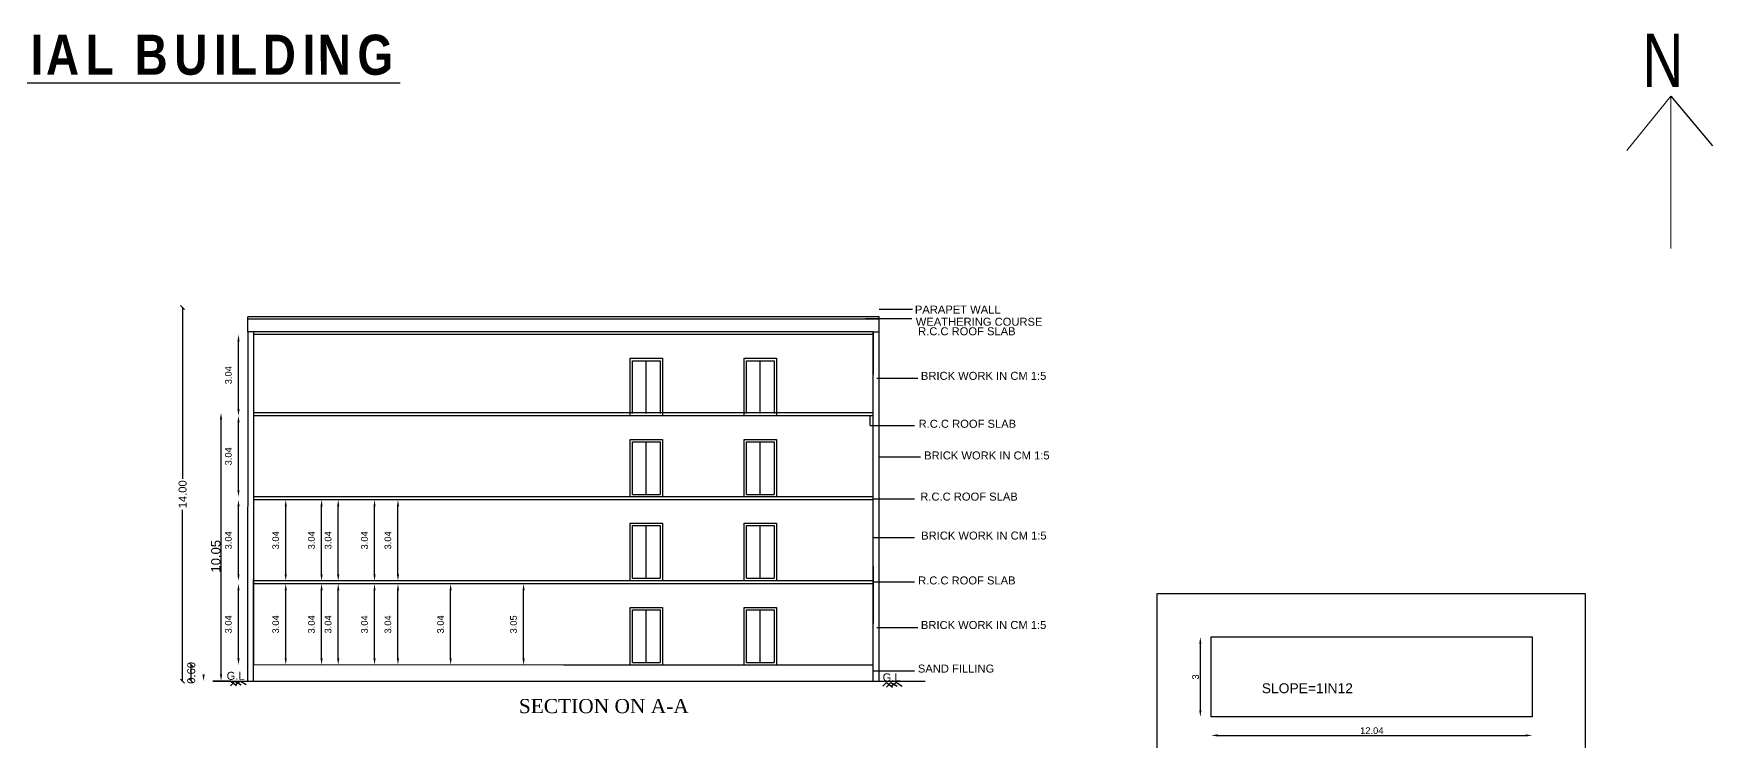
# Model space of a CAD drawing. Header units: metres. Extents: x -56 to 205, y -186 to -77.
# Drawn here: x 10.4 to 73.4, y -103.2 to -76.7 of the extents above; entities that cross this region are included whole.
import ezdxf
from ezdxf.enums import TextEntityAlignment as Align

# ---------------------------------------------------------------- set-up
doc = ezdxf.new("R2010")
doc.units = ezdxf.units.M
for name, color, linetype, lineweight in [('BLK_1_DA_RAMP_1', 1, 'Continuous', 0), ('BLK_1_FLR_0_STILT_HEIGHT', 7, 'Continuous', 0), ('BLK_1_FLR_0_STILT_PARKING', 7, 'Continuous', 0), ('NORTH_DIRECTION', 7, 'Continuous', 0), ('OTHRS', 3, 'Continuous', 25)]:
    doc.layers.add(name, color=color, linetype=linetype, lineweight=lineweight)
for name, color, linetype in [('BLK_1_FLR_0_REGULAR_ROOM_1', 117, 'Continuous'), ('BLK_1_FLR_0_WATER_CLOSET', 30, 'Continuous'), ('BLK_1_FLR_1_REGULAR_ROOM_1', 2, 'Continuous'), ('BLK_1_FLR_1_WATER_CLOSET', 223, 'Continuous'), ('BLK_1_HT_OF_BLDG', 5, 'Continuous'), ('BLK_1_PLINTH_HEIGHT', 7, 'Continuous'), ('BLK_n_FLR_i_EXISTING_STILT_PARKING_DEDUCT', 147, 'Continuous')]:
    doc.layers.add(name, color=color, linetype=linetype)
doc.styles.add('ANAND', font='times.ttf')
doc.styles.get("Standard").update_dxf_attribs({"font": 'arial.ttf', "height": 0.25})
doc.styles.add('style 1', font='arial.ttf')
doc.styles.add('USA TEXT', font='GOTHIC.TTF', dxfattribs={"width": 0.8})
doc.dimstyles.new('11', dxfattribs={"dimtxt": 0.3, "dimasz": 0.15, "dimexe": 0.18, "dimexo": 0.0625, "dimgap": 0.09, "dimtad": 0, "dimzin": 0, "dimdsep": 46, "dimtxsty": 'style 1', "dimblk": 'OBLIQUE', "dimcen": 0, "dimse1": 1, "dimse2": 1, "dimadec": 0, "dimazin": 0, "dimtfac": 1, "dimtofl": 0, "dimtmove": 0, "dimatfit": 3, "dimfxl": 0, "dimtolj": 1, "dimtzin": 0, "dimarcsym": 0})
doc.dimstyles.new('ISO-25', dxfattribs={"dimtxt": 0.5, "dimasz": 0.45, "dimexe": 1.25, "dimexo": 0.625, "dimgap": 0.25, "dimtad": 1, "dimdsep": 46, "dimtxsty": 'Standard', "dimcen": 2.5, "dimse1": 1, "dimse2": 1, "dimadec": 0, "dimazin": 0, "dimtfac": 1, "dimtmove": 0, "dimatfit": 3, "dimfxl": 0, "dimarcsym": 0})

# ---------------------------------------------------------------- blocks, each defined once
blk = doc.blocks.new('*D76')
at = {"color": 0, "lineweight": -2, "ltscale": 30}
blk.add_line((18.088, -100.106), (18.088, -97.566), dxfattribs=at)
at = {"color": 0, "ltscale": 30}
for points in [[(18.047, -97.566), (18.13, -97.566), (18.088, -97.316)], [(18.047, -100.106), (18.13, -100.106), (18.088, -100.356)]]:
    blk.add_solid(points, dxfattribs=at)
at = {"layer": 'DEFPOINTS', "color": 0, "ltscale": 30}
for p in [(18.088, -97.316), (19.177, -97.316), (19.177, -100.356)]:
    blk.add_point(p, dxfattribs=at)
at = {"color": 0, "ltscale": 30, "insert": (17.71, -98.836), "char_height": 0.25, "attachment_point": 5, "rotation": 90}
blk.add_mtext('3.04', dxfattribs=at)
blk = doc.blocks.new('*D77')
at = {"color": 0, "lineweight": -2, "ltscale": 30}
blk.add_line((18.088, -96.956), (18.088, -94.416), dxfattribs=at)
at = {"color": 0, "ltscale": 30}
for points in [[(18.047, -94.416), (18.13, -94.416), (18.088, -94.166)], [(18.047, -96.956), (18.13, -96.956), (18.088, -97.206)]]:
    blk.add_solid(points, dxfattribs=at)
at = {"layer": 'DEFPOINTS', "color": 0, "ltscale": 30}
for p in [(18.088, -94.166), (18.652, -94.166), (18.652, -97.206)]:
    blk.add_point(p, dxfattribs=at)
at = {"color": 0, "ltscale": 30, "insert": (17.71, -95.686), "char_height": 0.25, "attachment_point": 5, "rotation": 90}
blk.add_mtext('3.04', dxfattribs=at)
blk = doc.blocks.new('*D78')
at = {"color": 0, "lineweight": -2, "ltscale": 30}
blk.add_line((18.088, -93.806), (18.088, -91.266), dxfattribs=at)
at = {"color": 0, "ltscale": 30}
for points in [[(18.047, -91.266), (18.13, -91.266), (18.088, -91.016)], [(18.047, -93.806), (18.13, -93.806), (18.088, -94.056)]]:
    blk.add_solid(points, dxfattribs=at)
at = {"layer": 'DEFPOINTS', "color": 0, "ltscale": 30}
for p in [(18.088, -91.016), (18.652, -91.016), (18.652, -94.056)]:
    blk.add_point(p, dxfattribs=at)
at = {"color": 0, "ltscale": 30, "insert": (17.71, -92.536), "char_height": 0.25, "attachment_point": 5, "rotation": 90}
blk.add_mtext('3.04', dxfattribs=at)
blk = doc.blocks.new('_Oblique')
at = {"layer": 'OTHRS', "color": 0, "lineweight": -2}
blk.add_line((-0.5, -0.5), (0.5, 0.5), dxfattribs=at)
blk = doc.blocks.new('*D81')
at = {"layer": 'BLK_1_PLINTH_HEIGHT', "color": 7, "lineweight": -2}
blk.add_line((16.317, -100.958), (16.318, -100.354), dxfattribs=at)
at = {"layer": 'DEFPOINTS', "color": 0}
for p in [(16.318, -100.354), (19.722, -100.357), (19.722, -100.96)]:
    blk.add_point(p, dxfattribs=at)
at = {"layer": 'BLK_1_PLINTH_HEIGHT', "color": 7, "lineweight": -2, "xscale": 0.15, "yscale": 0.15, "zscale": 0.15}
for p, rotation in [((16.318, -100.354), 89.96120106524376), ((16.317, -100.958), 269.9612010652438)]:
    blk.add_blockref('_Oblique', p, dxfattribs=dict(at, rotation=rotation))
at = {"layer": 'BLK_1_PLINTH_HEIGHT', "color": 7, "lineweight": 20, "insert": (16.318, -100.656), "char_height": 0.3, "attachment_point": 5, "rotation": 89.9612, "style": 'style 1'}
blk.add_mtext('\\A1;0.60', dxfattribs=at)
blk = doc.blocks.new('*D82')
at = {"layer": 'BLK_1_FLR_0_REGULAR_ROOM_1', "color": 2, "lineweight": -2, "ltscale": 30}
blk.add_line((19.86, -100.107), (19.86, -97.566), dxfattribs=at)
at = {"layer": 'BLK_1_FLR_0_REGULAR_ROOM_1', "color": 2, "ltscale": 30}
for points in [[(19.819, -97.566), (19.902, -97.566), (19.86, -97.316)], [(19.819, -100.107), (19.902, -100.107), (19.86, -100.357)]]:
    blk.add_solid(points, dxfattribs=at)
at = {"layer": 'DEFPOINTS', "color": 0, "ltscale": 30}
for p in [(19.86, -97.316), (19.956, -97.316), (19.956, -100.357)]:
    blk.add_point(p, dxfattribs=at)
at = {"layer": 'BLK_1_FLR_0_REGULAR_ROOM_1', "color": 2, "ltscale": 30, "insert": (19.483, -98.836), "char_height": 0.25, "attachment_point": 5, "rotation": 90}
blk.add_mtext('3.04', dxfattribs=at)
blk = doc.blocks.new('*D83')
at = {"layer": 'BLK_1_FLR_0_WATER_CLOSET', "color": 1, "lineweight": -2, "ltscale": 30}
blk.add_line((21.203, -100.108), (21.203, -97.566), dxfattribs=at)
at = {"layer": 'BLK_1_FLR_0_WATER_CLOSET', "color": 1, "ltscale": 30}
for points in [[(21.161, -97.566), (21.245, -97.566), (21.203, -97.316)], [(21.161, -100.108), (21.245, -100.108), (21.203, -100.358)]]:
    blk.add_solid(points, dxfattribs=at)
at = {"layer": 'DEFPOINTS', "color": 0, "ltscale": 30}
for p in [(21.078, -97.316), (21.203, -97.316), (21.078, -100.358)]:
    blk.add_point(p, dxfattribs=at)
at = {"layer": 'BLK_1_FLR_0_WATER_CLOSET', "color": 1, "ltscale": 30, "insert": (20.825, -98.837), "char_height": 0.25, "attachment_point": 5, "rotation": 90}
blk.add_mtext('3.04', dxfattribs=at)
blk = doc.blocks.new('*D84')
at = {"layer": 'BLK_1_FLR_0_WATER_CLOSET', "color": 1, "lineweight": -2, "ltscale": 30}
blk.add_line((21.828, -100.108), (21.828, -97.566), dxfattribs=at)
at = {"layer": 'BLK_1_FLR_0_WATER_CLOSET', "color": 1, "ltscale": 30}
for points in [[(21.786, -97.566), (21.87, -97.566), (21.828, -97.316)], [(21.786, -100.108), (21.87, -100.108), (21.828, -100.358)]]:
    blk.add_solid(points, dxfattribs=at)
at = {"layer": 'DEFPOINTS', "color": 0, "ltscale": 30}
for p in [(21.574, -97.316), (21.828, -97.316), (21.574, -100.358)]:
    blk.add_point(p, dxfattribs=at)
at = {"layer": 'BLK_1_FLR_0_WATER_CLOSET', "color": 1, "ltscale": 30, "insert": (21.45, -98.837), "char_height": 0.25, "attachment_point": 5, "rotation": 90}
blk.add_mtext('3.04', dxfattribs=at)
blk = doc.blocks.new('*D85')
at = {"layer": 'BLK_1_FLR_0_WATER_CLOSET', "color": 2, "lineweight": -2, "ltscale": 30}
blk.add_line((23.19, -100.109), (23.19, -97.566), dxfattribs=at)
at = {"layer": 'BLK_1_FLR_0_WATER_CLOSET', "color": 2, "ltscale": 30}
for points in [[(23.148, -97.566), (23.231, -97.566), (23.19, -97.316)], [(23.148, -100.109), (23.231, -100.109), (23.19, -100.359)]]:
    blk.add_solid(points, dxfattribs=at)
at = {"layer": 'DEFPOINTS', "color": 0, "ltscale": 30}
for p in [(22.803, -97.316), (23.19, -97.316), (22.803, -100.359)]:
    blk.add_point(p, dxfattribs=at)
at = {"layer": 'BLK_1_FLR_0_WATER_CLOSET', "color": 2, "ltscale": 30, "insert": (22.812, -98.838), "char_height": 0.25, "attachment_point": 5, "rotation": 90}
blk.add_mtext('3.04', dxfattribs=at)
blk = doc.blocks.new('*D86')
at = {"layer": 'BLK_1_FLR_0_WATER_CLOSET', "color": 2, "lineweight": -2, "ltscale": 30}
blk.add_line((24.068, -100.109), (24.068, -97.566), dxfattribs=at)
at = {"layer": 'BLK_1_FLR_0_WATER_CLOSET', "color": 2, "ltscale": 30}
for points in [[(24.027, -97.566), (24.11, -97.566), (24.068, -97.316)], [(24.027, -100.109), (24.11, -100.109), (24.068, -100.359)]]:
    blk.add_solid(points, dxfattribs=at)
at = {"layer": 'DEFPOINTS', "color": 0, "ltscale": 30}
for p in [(23.805, -97.316), (24.068, -97.316), (23.805, -100.359)]:
    blk.add_point(p, dxfattribs=at)
at = {"layer": 'BLK_1_FLR_0_WATER_CLOSET', "color": 2, "ltscale": 30, "insert": (23.691, -98.838), "char_height": 0.25, "attachment_point": 5, "rotation": 90}
blk.add_mtext('3.04', dxfattribs=at)
blk = doc.blocks.new('*D89')
at = {"layer": 'BLK_1_FLR_1_REGULAR_ROOM_1', "color": 2, "lineweight": -2, "ltscale": 30}
blk.add_line((19.86, -96.956), (19.86, -94.415), dxfattribs=at)
at = {"layer": 'BLK_1_FLR_1_REGULAR_ROOM_1', "color": 2, "ltscale": 30}
for points in [[(19.819, -94.415), (19.902, -94.415), (19.86, -94.165)], [(19.819, -96.956), (19.902, -96.956), (19.86, -97.206)]]:
    blk.add_solid(points, dxfattribs=at)
at = {"layer": 'DEFPOINTS', "color": 0, "ltscale": 30}
for p in [(19.86, -94.165), (19.956, -94.165), (19.956, -97.206)]:
    blk.add_point(p, dxfattribs=at)
at = {"layer": 'BLK_1_FLR_1_REGULAR_ROOM_1', "color": 2, "ltscale": 30, "insert": (19.483, -95.685), "char_height": 0.25, "attachment_point": 5, "rotation": 90}
blk.add_mtext('3.04', dxfattribs=at)
blk = doc.blocks.new('*D90')
at = {"layer": 'BLK_1_FLR_1_WATER_CLOSET', "color": 1, "lineweight": -2, "ltscale": 30}
blk.add_line((21.203, -96.957), (21.203, -94.415), dxfattribs=at)
at = {"layer": 'BLK_1_FLR_1_WATER_CLOSET', "color": 1, "ltscale": 30}
for points in [[(21.161, -94.415), (21.245, -94.415), (21.203, -94.165)], [(21.161, -96.957), (21.245, -96.957), (21.203, -97.207)]]:
    blk.add_solid(points, dxfattribs=at)
at = {"layer": 'DEFPOINTS', "color": 0, "ltscale": 30}
for p in [(21.078, -94.165), (21.203, -94.165), (21.078, -97.207)]:
    blk.add_point(p, dxfattribs=at)
at = {"layer": 'BLK_1_FLR_1_WATER_CLOSET', "color": 1, "ltscale": 30, "insert": (20.825, -95.686), "char_height": 0.25, "attachment_point": 5, "rotation": 90}
blk.add_mtext('3.04', dxfattribs=at)
blk = doc.blocks.new('*D91')
at = {"layer": 'BLK_1_FLR_1_WATER_CLOSET', "color": 1, "lineweight": -2, "ltscale": 30}
blk.add_line((21.828, -96.957), (21.828, -94.415), dxfattribs=at)
at = {"layer": 'BLK_1_FLR_1_WATER_CLOSET', "color": 1, "ltscale": 30}
for points in [[(21.786, -94.415), (21.87, -94.415), (21.828, -94.165)], [(21.786, -96.957), (21.87, -96.957), (21.828, -97.207)]]:
    blk.add_solid(points, dxfattribs=at)
at = {"layer": 'DEFPOINTS', "color": 0, "ltscale": 30}
for p in [(21.574, -94.165), (21.828, -94.165), (21.574, -97.207)]:
    blk.add_point(p, dxfattribs=at)
at = {"layer": 'BLK_1_FLR_1_WATER_CLOSET', "color": 1, "ltscale": 30, "insert": (21.45, -95.686), "char_height": 0.25, "attachment_point": 5, "rotation": 90}
blk.add_mtext('3.04', dxfattribs=at)
blk = doc.blocks.new('*D87')
at = {"layer": 'BLK_1_FLR_1_WATER_CLOSET', "color": 2, "lineweight": -2, "ltscale": 30}
blk.add_line((23.19, -96.958), (23.19, -94.415), dxfattribs=at)
at = {"layer": 'BLK_1_FLR_1_WATER_CLOSET', "color": 2, "ltscale": 30}
for points in [[(23.148, -94.415), (23.231, -94.415), (23.19, -94.165)], [(23.148, -96.958), (23.231, -96.958), (23.19, -97.208)]]:
    blk.add_solid(points, dxfattribs=at)
at = {"layer": 'DEFPOINTS', "color": 0, "ltscale": 30}
for p in [(22.803, -94.165), (23.19, -94.165), (22.803, -97.208)]:
    blk.add_point(p, dxfattribs=at)
at = {"layer": 'BLK_1_FLR_1_WATER_CLOSET', "color": 2, "ltscale": 30, "insert": (22.812, -95.687), "char_height": 0.25, "attachment_point": 5, "rotation": 90}
blk.add_mtext('3.04', dxfattribs=at)
blk = doc.blocks.new('*D88')
at = {"layer": 'BLK_1_FLR_1_WATER_CLOSET', "color": 2, "lineweight": -2, "ltscale": 30}
blk.add_line((24.068, -96.958), (24.068, -94.415), dxfattribs=at)
at = {"layer": 'BLK_1_FLR_1_WATER_CLOSET', "color": 2, "ltscale": 30}
for points in [[(24.027, -94.415), (24.11, -94.415), (24.068, -94.165)], [(24.027, -96.958), (24.11, -96.958), (24.068, -97.208)]]:
    blk.add_solid(points, dxfattribs=at)
at = {"layer": 'DEFPOINTS', "color": 0, "ltscale": 30}
for p in [(23.805, -94.165), (24.068, -94.165), (23.805, -97.208)]:
    blk.add_point(p, dxfattribs=at)
at = {"layer": 'BLK_1_FLR_1_WATER_CLOSET', "color": 2, "ltscale": 30, "insert": (23.691, -95.687), "char_height": 0.25, "attachment_point": 5, "rotation": 90}
blk.add_mtext('3.04', dxfattribs=at)
blk = doc.blocks.new('*D116')
at = {"layer": 'BLK_1_FLR_0_STILT_HEIGHT', "color": 201, "lineweight": -2, "ltscale": 30}
blk.add_line((28.778, -100.113), (28.778, -97.566), dxfattribs=at)
at = {"layer": 'BLK_1_FLR_0_STILT_HEIGHT', "color": 201, "ltscale": 30}
for points in [[(28.736, -97.566), (28.82, -97.566), (28.778, -97.316)], [(28.736, -100.113), (28.82, -100.113), (28.778, -100.363)]]:
    blk.add_solid(points, dxfattribs=at)
at = {"layer": 'DEFPOINTS', "color": 0, "ltscale": 30}
for p in [(28.778, -97.316), (28.984, -97.316), (28.984, -100.363)]:
    blk.add_point(p, dxfattribs=at)
at = {"layer": 'BLK_1_FLR_0_STILT_HEIGHT', "color": 201, "ltscale": 30, "insert": (28.4, -98.839), "char_height": 0.25, "attachment_point": 5, "rotation": 90}
blk.add_mtext('3.05', dxfattribs=at)
blk = doc.blocks.new('*D117')
at = {"layer": 'BLK_1_DA_RAMP_1', "color": 1, "lineweight": -2, "ltscale": 30}
blk.add_line((54.813, -103), (66.353, -103), dxfattribs=at)
at = {"layer": 'BLK_1_DA_RAMP_1', "color": 1, "ltscale": 30}
for points in [[(54.813, -102.958), (54.813, -103.041), (54.563, -103)], [(66.353, -102.958), (66.353, -103.041), (66.603, -103)]]:
    blk.add_solid(points, dxfattribs=at)
at = {"layer": 'DEFPOINTS', "color": 0, "ltscale": 30}
for p in [(54.563, -102.308), (66.603, -102.308), (66.603, -103)]:
    blk.add_point(p, dxfattribs=at)
at = {"layer": 'BLK_1_DA_RAMP_1', "color": 1, "ltscale": 30, "insert": (60.583, -102.822), "char_height": 0.25, "attachment_point": 5}
blk.add_mtext('12.04', dxfattribs=at)
blk = doc.blocks.new('*D118')
at = {"layer": 'BLK_1_DA_RAMP_1', "color": 2, "lineweight": -2, "ltscale": 30}
blk.add_line((54.154, -102.058), (54.154, -99.558), dxfattribs=at)
at = {"layer": 'BLK_1_DA_RAMP_1', "color": 2, "ltscale": 30}
for points in [[(54.113, -99.558), (54.196, -99.558), (54.154, -99.308)], [(54.113, -102.058), (54.196, -102.058), (54.154, -102.308)]]:
    blk.add_solid(points, dxfattribs=at)
at = {"layer": 'DEFPOINTS', "color": 0, "ltscale": 30}
for p in [(54.154, -99.308), (54.563, -99.308), (54.563, -102.308)]:
    blk.add_point(p, dxfattribs=at)
at = {"layer": 'BLK_1_DA_RAMP_1', "color": 2, "ltscale": 30, "insert": (53.977, -100.808), "char_height": 0.25, "attachment_point": 5, "rotation": 90}
blk.add_mtext('3', dxfattribs=at)
blk = doc.blocks.new('*D130')
at = {"color": 0, "lineweight": -2, "ltscale": 30}
blk.add_line((18.088, -93.806), (18.088, -91.266), dxfattribs=at)
at = {"color": 0, "ltscale": 30}
for points in [[(18.047, -91.266), (18.13, -91.266), (18.088, -91.016)], [(18.047, -93.806), (18.13, -93.806), (18.088, -94.056)]]:
    blk.add_solid(points, dxfattribs=at)
at = {"layer": 'DEFPOINTS', "color": 0, "ltscale": 30}
for p in [(18.088, -91.016), (18.652, -91.016), (18.652, -94.056)]:
    blk.add_point(p, dxfattribs=at)
at = {"color": 0, "ltscale": 30, "insert": (17.71, -92.536), "char_height": 0.25, "attachment_point": 5, "rotation": 90}
blk.add_mtext('3.04', dxfattribs=at)
blk = doc.blocks.new('*D131')
at = {"color": 0, "lineweight": -2, "ltscale": 30}
blk.add_line((18.088, -90.766), (18.088, -88.226), dxfattribs=at)
at = {"color": 0, "ltscale": 30}
for points in [[(18.047, -88.226), (18.13, -88.226), (18.088, -87.976)], [(18.047, -90.766), (18.13, -90.766), (18.088, -91.016)]]:
    blk.add_solid(points, dxfattribs=at)
at = {"layer": 'DEFPOINTS', "color": 0, "ltscale": 30}
for p in [(18.088, -87.976), (18.652, -87.976), (18.652, -91.016)]:
    blk.add_point(p, dxfattribs=at)
at = {"color": 0, "ltscale": 30, "insert": (17.71, -89.496), "char_height": 0.25, "attachment_point": 5, "rotation": 90}
blk.add_mtext('3.04', dxfattribs=at)
blk = doc.blocks.new('*D142')
at = {"layer": 'BLK_1_FLR_0_STILT_PARKING', "color": 13, "lineweight": -2, "ltscale": 30}
blk.add_line((26.043, -100.107), (26.043, -97.566), dxfattribs=at)
at = {"layer": 'BLK_1_FLR_0_STILT_PARKING', "color": 13, "ltscale": 30}
for points in [[(26.002, -97.566), (26.085, -97.566), (26.043, -97.316)], [(26.002, -100.107), (26.085, -100.107), (26.043, -100.357)]]:
    blk.add_solid(points, dxfattribs=at)
at = {"layer": 'DEFPOINTS', "color": 0, "ltscale": 30}
for p in [(26.043, -97.316), (26.139, -97.316), (26.139, -100.357)]:
    blk.add_point(p, dxfattribs=at)
at = {"layer": 'BLK_1_FLR_0_STILT_PARKING', "color": 13, "ltscale": 30, "insert": (25.666, -98.836), "char_height": 0.25, "attachment_point": 5, "rotation": 90}
blk.add_mtext('3.04', dxfattribs=at)
blk = doc.blocks.new('*D159')
at = {"layer": 'BLK_1_HT_OF_BLDG', "color": 5, "lineweight": -2}
for p, q in [((15.993, -86.96), (15.993, -93.379)), ((15.993, -100.96), (15.993, -94.542))]:
    blk.add_line(p, q, dxfattribs=at)
at = {"layer": 'DEFPOINTS', "color": 0}
for p in [(15.993, -86.96), (17.124, -86.96), (18.652, -100.96)]:
    blk.add_point(p, dxfattribs=at)
at = {"layer": 'BLK_1_HT_OF_BLDG', "color": 5, "lineweight": -2, "xscale": 0.15, "yscale": 0.15, "zscale": 0.15}
for p, rotation in [((15.993, -86.96), 90), ((15.993, -100.96), 270)]:
    blk.add_blockref('_Oblique', p, dxfattribs=dict(at, rotation=rotation))
at = {"layer": 'BLK_1_HT_OF_BLDG', "color": 5, "lineweight": 20, "insert": (15.993, -93.96), "char_height": 0.3, "attachment_point": 5, "rotation": 90, "style": 'style 1'}
blk.add_mtext('\\A1;14.00', dxfattribs=at)

msp = doc.modelspace()

# ---------------------------------------------------------------- linework, layer by layer
at = {"color": 7}
for p, q in [((71.79233, -79.03014), (73.35492, -80.89511)), ((18.43967, -87.86566), (18.4256, -100.96026)), ((18.65216, -87.86589), (18.65216, -100.35586)), ((41.89153, -91.62026), (41.89153, -87.86589)), ((41.89153, -88.47026), (41.89153, -87.86589)), ((42.11153, -91.62026), (42.11153, -87.86808)), ((42.11153, -88.47026), (42.11153, -87.86808)), ((42.11153, -88.47026), (42.11153, -87.86808)), ((42.11153, -91.62026), (42.11153, -88.04044)), ((41.89153, -100.96026), (41.89153, -90.21562)), ((42.11153, -100.96026), (42.11153, -90.21562)), ((18.65216, -100.96026), (18.65216, -97.15006)), ((42.11153, -100.96026), (42.11153, -97.38044)), ((17.12413, -100.96026), (22.31909, -100.96026)), ((17.8006, -100.96026), (17.12413, -100.96026)), ((17.7827, -100.96026), (18.01035, -101.12657)), ((17.95117, -100.96026), (17.7827, -101.1359))]:
    msp.add_line(p, q, dxfattribs=at)
at = {"color": 4, "ltscale": 30}
for p, q in [((18.43967, -87.86566), (18.43966, -87.30804)), ((42.11153, -87.86808), (42.11152, -87.30768)), ((18.65216, -87.86589), (18.43967, -87.86566)), ((41.89153, -87.86808), (42.11153, -87.86808))]:
    msp.add_line(p, q, dxfattribs=at)
at = {"color": 0}
for p, q in [((41.59883, -87.37446), (43.33091, -87.37446)), ((42.11153, -87.015), (43.36468, -87.015)), ((41.89153, -87.86589), (18.65216, -87.86589)), ((41.89153, -87.86589), (18.65216, -87.86589)), ((41.89153, -87.86589), (18.65216, -87.86589)), ((41.89153, -87.86589), (18.65216, -87.86589)), ((41.89153, -87.97589), (18.65216, -87.97589)), ((41.89153, -87.97589), (18.65216, -87.97589)), ((41.89153, -87.97589), (18.65216, -87.97589)), ((41.89153, -87.97589), (18.65216, -87.97589)), ((41.89153, -87.86589), (41.89153, -89.46853)), ((32.77421, -88.86124), (33.98421, -88.86124)), ((32.77421, -91.01589), (32.77421, -88.86124)), ((32.86421, -88.95124), (33.89421, -88.95124)), ((32.86421, -90.92589), (32.86421, -88.95124)), ((33.37921, -90.92589), (33.37921, -88.95124)), ((33.89421, -88.95124), (33.89421, -90.92589)), ((37.04865, -88.86124), (38.25865, -88.86124)), ((37.04865, -91.01589), (37.04865, -88.86124)), ((37.13865, -88.95124), (38.16865, -88.95124)), ((37.13865, -90.92589), (37.13865, -88.95124)), ((37.65365, -90.92589), (37.65365, -88.95124)), ((38.16865, -88.95124), (38.16865, -90.92589)), ((42.01959, -89.60891), (43.56279, -89.60891)), ((41.89153, -90.90589), (18.65216, -90.90589)), ((41.89153, -90.90589), (18.65216, -90.90589)), ((41.89153, -90.90589), (18.65216, -90.90589)), ((41.89153, -91.01589), (18.65216, -91.01589)), ((41.89153, -91.01589), (18.65216, -91.01589)), ((41.89153, -91.01589), (18.65216, -91.01589)), ((41.89153, -91.01589), (18.65216, -91.01589)), ((32.77421, -91.90124), (33.98421, -91.90124)), ((32.77421, -94.05589), (32.77421, -91.90124)), ((37.04865, -91.90124), (38.25865, -91.90124)), ((37.04865, -94.05589), (37.04865, -91.90124)), ((41.77529, -91.38305), (43.43473, -91.38305)), ((32.86421, -91.99124), (33.89421, -91.99124)), ((32.86421, -93.96589), (32.86421, -91.99124)), ((33.37921, -93.96589), (33.37921, -91.99124)), ((33.89421, -91.99124), (33.89421, -93.96589)), ((37.13865, -91.99124), (38.16865, -91.99124)), ((37.13865, -93.96589), (37.13865, -91.99124)), ((37.65365, -93.96589), (37.65365, -91.99124)), ((38.16865, -91.99124), (38.16865, -93.96589)), ((42.11153, -92.55213), (43.65473, -92.55213)), ((41.89153, -94.05589), (18.65216, -94.05589)), ((41.89153, -94.16589), (18.65216, -94.16589)), ((41.89153, -94.13612), (43.43473, -94.13612)), ((32.77421, -95.04273), (33.98421, -95.04273)), ((32.77421, -97.19738), (32.77421, -95.04273)), ((37.04865, -95.04272), (38.25865, -95.04272)), ((37.04865, -97.19737), (37.04865, -95.04272)), ((32.86421, -95.13273), (33.89421, -95.13273)), ((32.86421, -97.10738), (32.86421, -95.13273)), ((33.37921, -97.10738), (33.37921, -95.13273)), ((33.89421, -95.13273), (33.89421, -97.10738)), ((37.13865, -95.13272), (38.16865, -95.13272)), ((37.13865, -97.10737), (37.13865, -95.13272)), ((37.65365, -97.10737), (37.65365, -95.13272)), ((38.16865, -95.13272), (38.16865, -97.10737)), ((41.89153, -95.57767), (43.43473, -95.57767)), ((41.89153, -96.65387), (41.89153, -98.80853)), ((41.89153, -97.20589), (18.65216, -97.20589)), ((41.89153, -97.20589), (18.65216, -97.20589)), ((41.89153, -97.31589), (18.65216, -97.31589)), ((41.89153, -97.31589), (18.65216, -97.31589)), ((41.89153, -97.23574), (43.43473, -97.23574)), ((32.77421, -98.20124), (33.98421, -98.20124)), ((32.77421, -100.35589), (32.77421, -98.20124)), ((37.04865, -98.20124), (38.25865, -98.20124)), ((37.04865, -100.35589), (37.04865, -98.20124)), ((32.86421, -98.29124), (33.89421, -98.29124)), ((32.86421, -100.26589), (32.86421, -98.29124)), ((33.37921, -100.26589), (33.37921, -98.29124)), ((33.89421, -98.29124), (33.89421, -100.26589)), ((37.13865, -98.29124), (38.16865, -98.29124)), ((37.13865, -100.26589), (37.13865, -98.29124)), ((37.65365, -100.26589), (37.65365, -98.29124)), ((38.16865, -98.29124), (38.16865, -100.26589)), ((42.01959, -98.94891), (43.56279, -98.94891)), ((41.89153, -100.3716), (18.65216, -100.35586)), ((41.89153, -100.37519), (18.65216, -100.35589)), ((41.89153, -100.58342), (43.43473, -100.58342)), ((17.95117, -100.96026), (18.19378, -101.09886)), ((18.16008, -100.96026), (17.97199, -101.09854)), ((18.16008, -100.96026), (18.37573, -101.08876)), ((26.90216, -100.96026), (29.37115, -100.96026)), ((42.38096, -101.01853), (42.249, -101.1537)), ((42.38096, -101.01853), (42.60861, -101.18484)), ((42.54943, -101.01853), (42.38096, -101.19417)), ((42.54943, -101.01853), (42.79204, -101.15713)), ((42.75834, -101.01853), (42.57025, -101.15681)), ((42.75834, -101.01853), (42.97399, -101.14703))]:
    msp.add_line(p, q, dxfattribs=at)
for p, q in [((42.11153, -91.62026), (42.11153, -87.86808)), ((42.11153, -88.47026), (42.11153, -87.86808)), ((42.11153, -100.96026), (42.11153, -90.21562)), ((18.4256, -100.96026), (43.83878, -100.96026))]:
    msp.add_line(p, q)
at = {"lineweight": -2}
for p, q in [((33.98421, -88.86124), (33.98421, -91.0159)), ((38.25865, -88.86124), (38.25865, -91.01589)), ((33.98421, -91.90124), (33.98421, -94.0559)), ((38.25865, -91.90124), (38.25865, -94.05589)), ((32.86421, -93.96589), (33.89421, -93.96589)), ((37.13865, -93.96589), (38.16865, -93.96589)), ((33.98421, -95.04273), (33.98421, -97.19738)), ((38.25865, -95.04272), (38.25865, -97.19738)), ((32.86421, -97.10738), (33.89421, -97.10738)), ((37.13865, -97.10737), (38.16865, -97.10737)), ((33.98421, -98.20124), (33.98421, -100.3559)), ((38.25865, -98.20124), (38.25865, -100.35589)), ((32.86421, -100.26589), (33.89421, -100.26589)), ((37.13865, -100.26589), (38.16865, -100.26589)), ((18.43344, -100.96026), (43.83878, -100.96026))]:
    msp.add_line(p, q, dxfattribs=at)
at = {"color": 7, "ltscale": 30}
msp.add_line((17.43388, -100.71026), (17.43388, -91.15589), dxfattribs=at)
at = {"color": 0, "ltscale": 30}
msp.add_line((41.77529, -91.38305), (41.77529, -91.01589), dxfattribs=at)
msp.add_lwpolyline([(52.53195, -97.68456), (68.58107, -97.68456), (68.58107, -104.25083), (52.53195, -104.25083)], close=True, dxfattribs=at)
at = {"color": 7, "ltscale": 30}
for points in [[(17.39222, -91.15589), (17.47555, -91.15589), (17.43388, -90.90589)], [(16.73723, -100.71026), (16.82056, -100.71026), (16.77889, -100.96026)], [(17.39222, -100.71026), (17.47555, -100.71026), (17.43388, -100.96026)]]:
    msp.add_solid(points, dxfattribs=at)
at = {"layer": 'BLK_1_DA_RAMP_1', "color": 1, "lineweight": 30}
msp.add_lwpolyline([(54.5626, -99.30759), (66.6022, -99.30755), (66.6022, -102.30769), (54.5626, -102.30773)], close=True, dxfattribs=at)
at = {"layer": 'BLK_n_FLR_i_EXISTING_STILT_PARKING_DEDUCT', "color": 4, "ltscale": 30}
for p, q in [((42.11143, -87.3999), (18.44355, -87.40026)), ((42.11153, -87.30768), (18.44365, -87.30804))]:
    msp.add_line(p, q, dxfattribs=at)
at = {"layer": 'NORTH_DIRECTION', "color": 7}
msp.add_lwpolyline([(71.79233, -84.74624), (71.79233, -84.74624), (71.79233, -79.03014), (70.15087, -81.06555)], dxfattribs=at)

# ---------------------------------------------------------------- texts
at = {"color": 0}
for s, p in [('PARAPET WALL', (45.0572, -86.88296)), ('WEATHERING COURSE', (45.85833, -87.34082)), ('R.C.C ROOF SLAB ', (45.45648, -87.6993)), ('R.C.C ROOF SLAB ', (45.45648, -87.6993)), ('BRICK WORK IN CM 1:5 ', (46.08631, -89.36944)), ('R.C.C ROOF SLAB ', (45.47617, -91.16686)), ('BRICK WORK IN CM 1:5 ', (46.20782, -92.35316)), ('R.C.C ROOF SLAB ', (45.53842, -93.89664)), ('BRICK WORK IN CM 1:5 ', (46.09607, -95.35796)), ('R.C.C ROOF SLAB ', (45.45648, -97.0393)), ('BRICK WORK IN CM 1:5 ', (46.08631, -98.70944)), ('G.L', (17.9806, -100.6148)), ('G.L', (17.98115, -100.6148)), ('G.L', (42.57886, -100.67307)), ('SAND FILLING', (44.99509, -100.34395))]:
    msp.add_text(s, height=0.3, dxfattribs=at).set_placement(p, align=Align.TOP_CENTER)
at = {"color": 0, "linetype": 'ByBlock', "lineweight": -2, "style": 'ANAND'}
msp.add_text('SECTION ON A-A', height=0.5309603, rotation=0.0023852, dxfattribs=at).set_placement((31.78589, -101.63403), align=Align.TOP_CENTER)
at = {"color": 0, "linetype": 'ByBlock', "lineweight": -2, "insert": (-54.98745, -76.73476), "char_height": 1.5, "width": 100.2714684, "attachment_point": 1, "rotation": 0.0023852, "line_spacing_factor": 1.5, "style": 'ANAND'}
msp.add_mtext('{\\fSwis721 Cn BT|b1|i0|c0|p34;\\T1.2;\\LPLAN SHOWING THE PROPOSED CONSTRUCTION OF COMMERCIAL BUILDING }', dxfattribs=at)
at = {"color": 7, "ltscale": 30, "insert": (17.23981, -96.28322), "char_height": 0.35, "attachment_point": 5, "rotation": 90}
msp.add_mtext('10.05', dxfattribs=at)
at = {"layer": 'BLK_1_DA_RAMP_1', "color": 1, "lineweight": 30, "insert": (58.1659, -101.04511), "char_height": 0.3712682, "width": 3.7043379, "attachment_point": 2}
msp.add_mtext('SLOPE=1IN12', dxfattribs=at)
at = {"layer": 'NORTH_DIRECTION', "color": 7, "insert": (72.26836, -78.68868), "char_height": 2, "attachment_point": 1, "rotation": 180, "style": 'USA TEXT'}
msp.add_mtext_dynamic_manual_height_columns('N', width=1.1850696, gutter_width=30, heights=[2.65126], dxfattribs=at)

# ---------------------------------------------------------------- dimensions: what is measured, and where the dimension line sits
at = {"color": 7, "ltscale": 30}
for p1, p2, distance, picture, middle in [((18.65216, -91.01589), (18.65216, -87.97589), 0.56399, '*D131', (17.71044, -89.49589)), ((18.65216, -94.05589), (18.65216, -91.01589), 0.56399, '*D78', (17.71044, -92.53589)), ((18.65216, -94.05589), (18.65216, -91.01589), 0.56399, '*D130', (17.71044, -92.53589)), ((18.65216, -97.20589), (18.65216, -94.16589), 0.56399, '*D77', (17.71044, -95.68589)), ((19.17668, -100.35633), (19.17668, -97.31589), 1.08851, '*D76', (17.71044, -98.83611))]:
    dim = msp.add_aligned_dim(p1=p1, p2=p2, distance=distance, dimstyle='ISO-25', override={"dimtxt": 0.25, "dimasz": 0.25, "dimfxl": 3, "dimfxlon": 1, "dimarcsym": 1}, dxfattribs=at)
    dim.commit()
    dim.dimension.update_dxf_attribs({"geometry": picture, "text_midpoint": middle})
at = {"layer": 'BLK_1_DA_RAMP_1', "color": 2, "ltscale": 30}
dim = msp.add_linear_dim(base=(54.15437, -99.30766), p1=(54.5626, -102.30773), p2=(54.5626, -99.30766), angle=90, dimstyle='ISO-25', override={"dimtxt": 0.25, "dimasz": 0.25, "dimgap": 0.05, "dimclrd": 2, "dimclrt": 2, "dimfxl": 0.1875, "dimfxlon": 1, "dimarcsym": 1}, dxfattribs=at)
dim.commit()
dim.dimension.update_dxf_attribs({"geometry": '*D118', "text_midpoint": (53.97664, -100.8077)})
at = {"layer": 'BLK_1_DA_RAMP_1', "color": 1, "ltscale": 30}
dim = msp.add_linear_dim(base=(66.6031, -102.99954), p1=(54.5626, -102.30773), p2=(66.6031, -102.30773), dimstyle='ISO-25', override={"dimtxt": 0.25, "dimasz": 0.25, "dimgap": 0.05, "dimclrd": 1, "dimclrt": 1, "dimfxl": 0.1875, "dimfxlon": 1, "dimarcsym": 1}, dxfattribs=at)
dim.commit()
dim.dimension.update_dxf_attribs({"geometry": '*D117', "text_midpoint": (60.58285, -102.8219)})
at = {"layer": 'BLK_1_FLR_0_REGULAR_ROOM_1', "color": 2, "ltscale": 30}
dim = msp.add_aligned_dim(p1=(19.95623, -100.35698), p2=(19.95623, -97.31589), distance=0.0959, dimstyle='ISO-25', override={"dimtxt": 0.25, "dimasz": 0.25, "dimclrd": 2, "dimclrt": 2, "dimfxl": 3, "dimfxlon": 1, "dimarcsym": 1}, dxfattribs=at)
dim.commit()
dim.dimension.update_dxf_attribs({"geometry": '*D82', "text_midpoint": (19.4826, -98.83643)})
at = {"layer": 'BLK_1_FLR_0_STILT_HEIGHT', "color": 201, "ltscale": 30}
dim = msp.add_linear_dim(base=(28.77815, -97.31589), p1=(28.98385, -100.36286), p2=(28.98385, -97.31589), angle=90, dimstyle='ISO-25', override={"dimtxt": 0.25, "dimasz": 0.25, "dimclrd": 201, "dimclrt": 201, "dimfxl": 0.1875, "dimfxlon": 1, "dimarcsym": 1}, dxfattribs=at)
dim.commit()
dim.dimension.update_dxf_attribs({"geometry": '*D116', "text_midpoint": (28.40042, -98.83938)})
at = {"layer": 'BLK_1_FLR_0_STILT_PARKING', "color": 13, "ltscale": 30}
dim = msp.add_aligned_dim(p1=(26.1393, -100.35698), p2=(26.1393, -97.31589), distance=0.0959, dimstyle='ISO-25', override={"dimtxt": 0.25, "dimasz": 0.25, "dimclrd": 13, "dimclrt": 13, "dimfxl": 3, "dimfxlon": 1, "dimarcsym": 1}, dxfattribs=at)
dim.commit()
dim.dimension.update_dxf_attribs({"geometry": '*D142', "text_midpoint": (25.66568, -98.83643)})
at = {"layer": 'BLK_1_FLR_0_WATER_CLOSET', "color": 1, "ltscale": 30}
for p1, p2, distance, picture, middle in [((21.07844, -100.35791), (21.07844, -97.31589), -0.12469, '*D83', (20.8254, -98.8369)), ((21.57396, -100.35832), (21.57396, -97.31589), -0.25402, '*D84', (21.45025, -98.83711))]:
    dim = msp.add_aligned_dim(p1=p1, p2=p2, distance=distance, dimstyle='ISO-25', override={"dimtxt": 0.25, "dimasz": 0.25, "dimclrd": 1, "dimclrt": 1, "dimfxl": 3, "dimfxlon": 1, "dimarcsym": 1}, dxfattribs=at)
    dim.commit()
    dim.dimension.update_dxf_attribs({"geometry": picture, "text_midpoint": middle})
at = {"layer": 'BLK_1_FLR_0_WATER_CLOSET', "color": 2, "ltscale": 30}
for p1, p2, distance, picture, middle in [((22.80307, -100.35934), (22.80307, -97.31589), -0.38659, '*D85', (22.81193, -98.83762)), ((23.80468, -100.35935), (23.80468, -97.31589), -0.26363, '*D86', (23.69058, -98.83762))]:
    dim = msp.add_aligned_dim(p1=p1, p2=p2, distance=distance, dimstyle='ISO-25', override={"dimtxt": 0.25, "dimasz": 0.25, "dimclrd": 2, "dimclrt": 2, "dimfxl": 3, "dimfxlon": 1, "dimarcsym": 1}, dxfattribs=at)
    dim.commit()
    dim.dimension.update_dxf_attribs({"geometry": picture, "text_midpoint": middle})
at = {"layer": 'BLK_1_FLR_1_REGULAR_ROOM_1', "color": 2, "ltscale": 30}
dim = msp.add_aligned_dim(p1=(19.95623, -97.20589), p2=(19.95623, -94.16481), distance=0.0959, dimstyle='ISO-25', override={"dimtxt": 0.25, "dimasz": 0.25, "dimclrd": 2, "dimclrt": 2, "dimfxl": 3, "dimfxlon": 1, "dimarcsym": 1}, dxfattribs=at)
dim.commit()
dim.dimension.update_dxf_attribs({"geometry": '*D89', "text_midpoint": (19.4826, -95.68535)})
at = {"layer": 'BLK_1_FLR_1_WATER_CLOSET', "color": 1, "ltscale": 30}
for p1, p2, distance, picture, middle in [((21.07844, -97.20682), (21.07844, -94.16481), -0.12469, '*D90', (20.8254, -95.68582)), ((21.57396, -97.20724), (21.57396, -94.16481), -0.25402, '*D91', (21.45025, -95.68602))]:
    dim = msp.add_aligned_dim(p1=p1, p2=p2, distance=distance, dimstyle='ISO-25', override={"dimtxt": 0.25, "dimasz": 0.25, "dimclrd": 1, "dimclrt": 1, "dimfxl": 3, "dimfxlon": 1, "dimarcsym": 1}, dxfattribs=at)
    dim.commit()
    dim.dimension.update_dxf_attribs({"geometry": picture, "text_midpoint": middle})
at = {"layer": 'BLK_1_FLR_1_WATER_CLOSET', "color": 2, "ltscale": 30}
for p1, p2, distance, picture, middle in [((22.80307, -97.20826), (22.80307, -94.16481), -0.38659, '*D87', (22.81193, -95.68653)), ((23.80468, -97.20827), (23.80468, -94.16481), -0.26363, '*D88', (23.69058, -95.68654))]:
    dim = msp.add_aligned_dim(p1=p1, p2=p2, distance=distance, dimstyle='ISO-25', override={"dimtxt": 0.25, "dimasz": 0.25, "dimclrd": 2, "dimclrt": 2, "dimfxl": 3, "dimfxlon": 1, "dimarcsym": 1}, dxfattribs=at)
    dim.commit()
    dim.dimension.update_dxf_attribs({"geometry": picture, "text_midpoint": middle})
at = {"layer": 'BLK_1_HT_OF_BLDG', "color": 5, "lineweight": 20}
dim = msp.add_linear_dim(base=(15.99254, -86.96026), p1=(18.65216, -100.96026), p2=(17.12413, -86.96026), angle=90, dimstyle='11', override={"dimclrd": 5, "dimclrt": 5, "dimfxlon": 1}, dxfattribs=at)
dim.commit()
dim.dimension.update_dxf_attribs({"geometry": '*D159', "text_midpoint": (15.99254, -93.96026)})
at = {"layer": 'BLK_1_PLINTH_HEIGHT', "color": 7, "lineweight": 20}
dim = msp.add_linear_dim(base=(16.31782, -100.35428), p1=(19.72161, -100.96026), p2=(19.72202, -100.35659), angle=89.9612011, dimstyle='11', override={"dimclrd": 7, "dimclrt": 7, "dimfxlon": 1}, dxfattribs=at)
dim.commit()
dim.dimension.update_dxf_attribs({"geometry": '*D81', "text_midpoint": (16.31762, -100.65612), "dimtype": 161})

doc.saveas('drawing.dxf')
